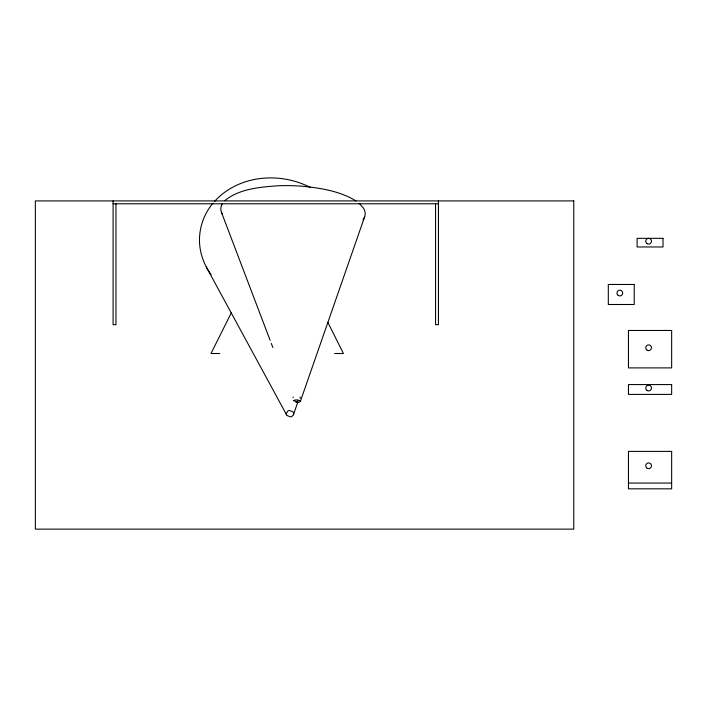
<?xml version="1.0" encoding="UTF-8"?>
<svg xmlns="http://www.w3.org/2000/svg" width="707" height="707" viewBox="0 0 707 707"><rect width="100%" height="100%" fill="white"/><g stroke="black" fill="none" stroke-linecap="round" stroke-linejoin="round"><path stroke-width="1.06" d="M293.458 414.753L293.635 413.781A5.196 3.835 -5.8 0 0 292.831 411.783L289.57 410.475A3.049 2.245 -5.8 0 0 287.935 410.926L286.273 413.533A5.196 3.835 -5.8 0 0 287.069 415.53L290.338 416.838A3.049 2.245 -5.8 0 0 291.973 416.396L293.458 414.753L297.744 402.274M300.351 401.443L364.697 216.607M231.472 312.512L210.978 353.509L219.806 353.509M222.528 203.572L221.627 205.145A92.14 28.872 2 0 0 222.519 214.486M363.009 219.859L364.361 217.5A92.14 28.872 2 0 0 363.469 208.158L359.147 203.298M213.001 203.121C201.522 216.66 196.785 235.564 201 252.859A106.342 78.495 -5.8 0 0 208.265 270.463L211.119 274.723M214.495 201.513C221.123 193.974 229.651 188.283 238.807 184.271A61.297 45.248 -5.8 0 1 258.842 178.712C276.437 176.273 294.713 179.366 310.488 187.532M225.029 200.452C239.629 188.734 259.478 187.196 277.453 185.808A64.028 20.061 2 0 1 303.701 186.365C321.676 188.221 340.288 191.297 355.93 200.894M298.124 401.037L297.081 401.399A3.049 2.501 -4.8 0 1 295.119 401.24L294.236 400.736M113.085 203.784L438.437 203.784M334.597 353.509L343.425 353.509L327.809 322.268M628.461 483.067L671.65 483.067M206.356 267.087L286.618 414.876M221.459 212.312L270.127 340.323M271.302 343.416L272.875 347.552M438.437 200.912L438.437 324.716L435.556 324.716L435.556 203.784M115.966 203.784L115.966 324.716L113.085 324.716L113.085 200.912M295.95 402.38A3.199 0.999 2 0 0 298.239 402.389L300.033 401.832A4.489 1.405 2 0 0 300.077 400.781L298.009 400.029A3.199 0.999 2 0 0 295.385 399.976L293.591 400.533A4.489 1.405 2 0 0 293.361 400.763M293.069 397.643A4.993 4.101 -4.8 0 1 293.228 397.025M300.095 396.945A4.993 4.101 -4.8 0 1 300.157 398.288M573.757 200.912L35.35 200.912L35.35 529.136L573.757 529.136L573.757 200.912M663.016 238.339L637.095 238.339L637.095 246.973L663.016 246.973L663.016 238.339M634.223 284.47L608.312 284.47L608.312 304.487L634.223 304.487L634.223 284.47M671.65 330.469L628.461 330.469L628.461 367.896L671.65 367.896L671.65 330.469M671.65 384.581L628.461 384.581L628.461 394.409L671.65 394.409L671.65 384.581M671.65 451.393L628.461 451.393L628.461 488.829L671.65 488.829L671.65 451.393M647.179 468.29A2.881 2.881 0 0 0 651.492 465.789A2.881 2.881 0 0 0 647.179 463.297A2.881 2.881 0 0 0 647.179 468.29M647.179 350.239A2.881 2.881 0 0 0 651.492 347.747A2.881 2.881 0 0 0 647.179 345.255A2.881 2.881 0 0 0 647.179 350.239M646.932 243.544A2.881 2.881 0 0 0 651.483 241.511A2.881 2.881 0 0 0 647.444 238.586A2.881 2.881 0 0 0 646.932 243.544M646.932 390.388A2.881 2.881 0 0 0 651.483 388.355A2.881 2.881 0 0 0 647.444 385.43A2.881 2.881 0 0 0 646.932 390.388M618.139 295.376A2.881 2.881 0 0 0 622.69 293.343A2.881 2.881 0 0 0 618.652 290.409A2.881 2.881 0 0 0 618.139 295.376"/></g></svg>
